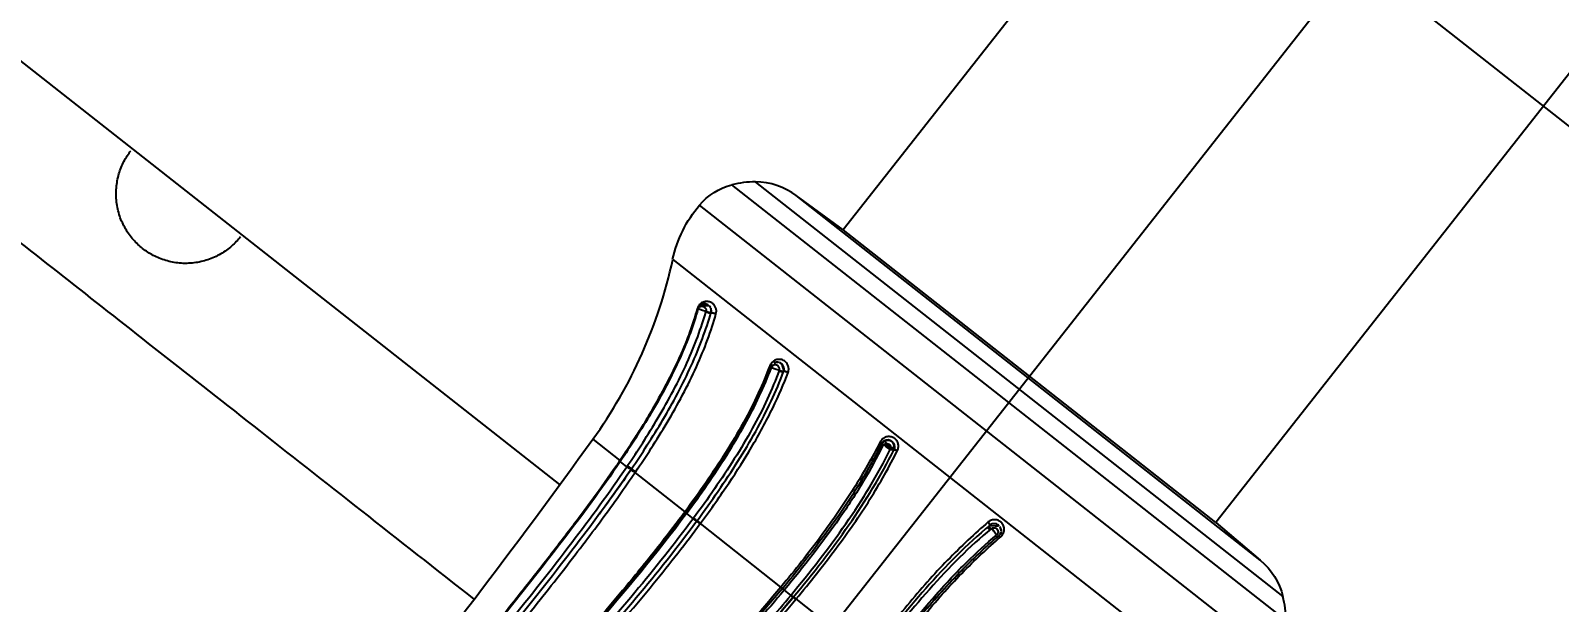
# Model space of a CAD drawing. Header units: millimetres. Extents: x 1145859089 to 1147511753, y -1047484727 to -1047247487.
# Drawn here: x 1147324793.9 to 1147324903.6, y -1047433569.9 to -1047433528.8 of the extents above; entities that cross this region are included whole.
import ezdxf
from ezdxf.xclip import XClip

# ---------------------------------------------------------------- set-up
doc = ezdxf.new("R2010")
doc.units = ezdxf.units.MM
doc.header["$LTSCALE"] = 100
doc.header["$MEASUREMENT"] = 0
doc.header["$XCLIPFRAME"] = 2
doc.linetypes.add('단지배치도$0$CENTER', pattern=[31, 30, -0.5, 0, -0.5])
doc.layers.get('0').update_dxf_attribs({"linetype": 'CONTINUOUS'})
for name, color, linetype in [('XREF', 135, 'CONTINUOUS'), ('단지배치도$0$S240910', 33, 'CONTINUOUS'), ('단지배치도$0$W240910', 135, 'CONTINUOUS')]:
    doc.layers.add(name, color=color, linetype=linetype)
doc.styles.add('단지배치도$0$WS1', font='romans.shx', dxfattribs={"width": 0.8, "bigfont": 'whgtxt.shx'})

# ---------------------------------------------------------------- blocks, each defined once
blk = doc.blocks.new('단지배치도$0$zw$9902')
at = {"layer": '단지배치도$0$W240910', "linetype": '단지배치도$0$CENTER', "ltscale": 50}
blk.add_line((64681.94, -62205.46), (64200.6, -61826.94), dxfattribs=at)
at = {"layer": '단지배치도$0$W240910', "linetype": 'ByBlock', "ltscale": 20}
for p, q in [((64222.73, -61927.04), (64559.84, -62192.14)), ((64627.15, -62114.11), (64580.18, -62173.83)), ((64653.87, -62135.12), (64606.91, -62194.84)), ((64611.93, -62201.85), (64572.19, -62170.6)), ((64573.89, -62170.4), (64611.73, -62200.15)), ((64580.18, -62173.83), (64576.81, -62171.36)), ((64610.1, -62197.54), (64576.81, -62171.36)), ((64611.06, -62204.45), (64569.87, -62172.06)), ((64606.91, -62194.84), (64580.18, -62173.83)), ((64567.95, -62175.97), (64607.71, -62207.24)), ((64562.22, -62188.85), (64564.16, -62190.38)), ((64564.16, -62190.38), (64564.14, -62190.42)), ((64564.18, -62190.39), (64564.16, -62190.43)), ((64564.16, -62190.43), (64564.16, -62190.43)), ((64564.66, -62190.83), (64564.18, -62190.45)), ((64564.66, -62190.83), (64564.69, -62190.78)), ((64564.96, -62191.03), (64564.99, -62190.99)), ((64565.26, -62191.24), (64565.29, -62191.19)), ((64568.83, -62194.06), (64565.26, -62191.24)), ((64568.87, -62194.14), (64568.9, -62194.13)), ((64568.87, -62194.14), (64568.87, -62194.14)), ((64568.94, -62194.19), (64568.95, -62194.17)), ((64568.94, -62194.19), (64569.41, -62194.57)), ((64568.95, -62194.17), (64568.95, -62194.17)), ((64569.41, -62194.57), (64569.44, -62194.53)), ((64569.66, -62194.75), (64569.69, -62194.71)), ((64569.92, -62194.91), (64569.94, -62194.89)), ((64575.71, -62199.47), (64569.93, -62194.91)), ((64606.91, -62194.84), (64610.1, -62197.54)), ((64575.94, -62199.7), (64575.95, -62199.68)), ((64575.94, -62199.7), (64576.41, -62200.07)), ((64576.79, -62200.34), (64576.8, -62200.32)), ((64581.96, -62204.38), (64576.8, -62200.32))]:
    blk.add_line(p, q, dxfattribs=at)
at = {"layer": '단지배치도$0$W240910', "linetype": '단지배치도$0$CENTER', "ltscale": 20}
blk.add_line((64471.17, -62339.95), (64762.94, -61968.93), dxfattribs=at)
at = {"layer": '단지배치도$0$W240910', "linetype": 'ByBlock', "ltscale": 20}
for centre, radius, start, end in [((64573.84, -62177.06), 6.67, 89.5756, 104.3256), ((64534.26, -62168.72), 34.46, 324.2408, 347.8497), ((64148.1, -61890.92), 510.15, 317.8894, 324.2669), ((64583.37, -62189.42), 0.5, 333.5555, 153.5583), ((64564.32, -62190.08), 0.38, 242.2556, 242.4782), ((64564.34, -62190.05), 0.419, 241.6617, 241.9919), ((64564.75, -62189.28), 1.29, 241.9089, 242.0529), ((64564.22, -62190.29), 0.149, 243.6951, 244.0441), ((64564.23, -62190.27), 0.175, 243.5485, 243.8664), ((64564.24, -62190.24), 0.21, 243.6566, 243.9333), ((64564.27, -62190.2), 0.256, 242.6899, 242.925), ((64564.27, -62190.18), 0.273, 243.0109, 243.2467), ((64564.27, -62190.18), 0.274, 242.6312, 242.8846), ((64564.32, -62190.08), 0.381, 242.6542, 242.829), ((64564.63, -62189.49), 1.05, 242.4744, 242.5331), ((64564.2, -62190.33), 0.104, 244.4312, 244.8777), ((64564.21, -62190.31), 0.128, 244.2234, 244.6146), ((64564.16, -62190.43), 0.000218, 268.801, 299.0866), ((64564.16, -62190.43), 0.000524, 260.388, 278.3868), ((64564.16, -62190.43), 0.00117, 259.7493, 269.6988), ((64564.16, -62190.43), 0.00239, 254.3246, 260.433), ((64564.16, -62190.42), 0.00431, 255.538, 259.5196), ((64564.16, -62190.42), 0.00716, 250.3962, 253.2076), ((64564.16, -62190.42), 0.0113, 251.0147, 253.0727), ((64564.17, -62190.41), 0.0166, 247.4861, 249.0716), ((64564.17, -62190.41), 0.0231, 248.55, 249.7957), ((64564.17, -62190.4), 0.0317, 246.8367, 247.8492), ((64564.17, -62190.39), 0.0421, 246.5756, 247.4079), ((64564.18, -62190.38), 0.0539, 245.5046, 246.2055), ((64564.18, -62190.36), 0.0684, 245.3619, 245.9571), ((64564.19, -62190.35), 0.0857, 245.0569, 245.5723), ((64568.87, -62194.14), 0.000398, 178.4466, 229.0461), ((64568.87, -62194.14), 0.00177, 206.4735, 223.1232), ((64568.88, -62194.13), 0.00584, 216.0893, 223.0188), ((64568.88, -62194.13), 0.0137, 220.4459, 224.2671), ((64568.89, -62194.12), 0.0269, 223.3273, 225.6723), ((64568.91, -62194.11), 0.0471, 224.9178, 226.5197), ((64568.93, -62194.09), 0.0756, 226.3242, 227.4722), ((64568.95, -62194.06), 0.113, 227.3902, 228.2656), ((64568.98, -62194.02), 0.162, 227.9013, 228.5836), ((64569.02, -62193.98), 0.221, 228.318, 228.8706), ((64569.07, -62193.92), 0.294, 228.8777, 229.3308), ((64569.13, -62193.86), 0.382, 229.3734, 229.7551), ((64569.19, -62193.78), 0.481, 229.7615, 230.0859), ((64569.06, -62193.94), 0.245, 227.7925, 228.2888), ((64569.03, -62193.97), 0.201, 227.3738, 227.923), ((64568.98, -62194.02), 0.136, 226.1104, 226.8363), ((64568.95, -62194.06), 0.0808, 224.8947, 225.9798), ((64568.94, -62194.07), 0.0669, 223.7542, 224.8688), ((64568.98, -62194.03), 0.123, 223.5866, 224.0908), ((64568.91, -62194.1), 0.0248, 217.8706, 220.0509), ((64568.89, -62194.11), 0.00666, 205.0783, 212.8303), ((64568.89, -62194.12), 0.00501, 194.6615, 204.543), ((64569.1, -62193.89), 0.31, 228.4096, 228.8412), ((64569.27, -62193.69), 0.597, 229.9187, 230.2002), ((64569.35, -62193.59), 0.726, 230.2182, 230.4629), ((64569.45, -62193.48), 0.878, 230.3224, 230.5378), ((64569.55, -62193.36), 1.03, 230.5667, 230.7596), ((64569.44, -62193.49), 0.839, 230.1439, 230.3693), ((64569.36, -62193.59), 0.708, 230.0303, 230.2814), ((64569.28, -62193.68), 0.593, 229.7163, 229.9985), ((64569.22, -62193.76), 0.492, 229.3445, 229.6615), ((64569.16, -62193.83), 0.396, 228.92, 229.2866), ((64569.64, -62193.24), 1.19, 230.7889, 230.9652), ((64569.78, -62193.07), 1.41, 230.9876, 231.1424), ((64569.97, -62192.84), 1.7, 231.0235, 231.1563), ((64570.02, -62192.77), 1.79, 231.2013, 231.3346), ((64569.72, -62193.14), 1.29, 230.9805, 231.1495), ((64569.62, -62193.26), 1.13, 230.7845, 230.9696), ((64569.53, -62193.38), 0.976, 230.5583, 230.7614), ((64570.01, -62192.79), 1.77, 231.3582, 231.5017), ((64570.41, -62192.3), 2.4, 231.3628, 231.4641), ((64572.68, -62189.41), 6.07, 231.6535, 231.6903), ((64569.83, -62193), 1.46, 231.1638, 231.3193), ((64570.06, -62192.71), 1.83, 231.4832, 231.6165), ((64569.94, -62192.87), 1.64, 231.3288, 231.4724), ((64570.38, -62192.33), 2.36, 231.646, 231.7738), ((64570.46, -62192.23), 2.49, 231.7221, 231.9155), ((64570.31, -62192.41), 2.22, 231.6338, 231.7503), ((64570.19, -62192.56), 2.03, 231.6265, 231.7507), ((64570.44, -62192.24), 2.44, 231.8878, 231.9968), ((64573.44, -62188.43), 7.31, 231.8776, 231.9652), ((64570.69, -62191.91), 2.85, 232.1245, 232.2219), ((64570.58, -62192.05), 2.67, 232.0091, 232.111), ((64570.77, -62191.81), 2.98, 232.2363, 232.331), ((64605.26, -62201.77), 6.67, 359.3121, 14.0621)]:
    blk.add_arc(centre, radius, start, end, dxfattribs=at)
for points, degree in [([(64553.7, -62200.34), (64486.31, -62147.35), (64486.31, -62147.35)], 2), ([(64569.87, -62172.06), (64570.46, -62171.35), (64571.29, -62170.83), (64572.19, -62170.6)], 3), ([(64576.81, -62171.36), (64575.97, -62170.74), (64574.93, -62170.4), (64573.89, -62170.39)], 3), ([(64567.94, -62175.97), (64568.25, -62174.53), (64568.92, -62173.17), (64569.87, -62172.06)], 3), ([(64569.73, -62179.5), (64568.6, -62183.42), (64566.48, -62187.01), (64564.16, -62190.43)], 3), ([(64569.71, -62179.57), (64569.53, -62180.2), (64569.32, -62180.82), (64569.09, -62181.43)], 3), ([(64569.71, -62179.49), (64569.72, -62179.49), (64569.73, -62179.5), (64569.73, -62179.5)], 3), ([(64569.73, -62179.5), (64569.73, -62179.49), (64569.74, -62179.48), (64569.74, -62179.46)], 3), ([(64569.75, -62179.53), (64569.74, -62179.52), (64569.73, -62179.51), (64569.73, -62179.5)], 3), ([(64569.74, -62179.46), (64569.76, -62179.41), (64569.79, -62179.37), (64569.79, -62179.37)], 3), ([(64570.33, -62179.7), (64570.34, -62179.68), (64570.34, -62179.66), (64570.34, -62179.61), (64570.34, -62179.56), (64570.33, -62179.53), (64570.32, -62179.5), (64570.31, -62179.48), (64570.3, -62179.46), (64570.29, -62179.44), (64570.28, -62179.44), (64570.27, -62179.44), (64570.26, -62179.44), (64570.25, -62179.43), (64570.24, -62179.42), (64570.23, -62179.4), (64570.23, -62179.38), (64570.22, -62179.36), (64570.21, -62179.35), (64570.19, -62179.34), (64570.17, -62179.34), (64570.14, -62179.33), (64570.12, -62179.32), (64570.09, -62179.32), (64570.06, -62179.31), (64570.03, -62179.31), (64569.99, -62179.31), (64569.95, -62179.33), (64569.9, -62179.34), (64569.86, -62179.37), (64569.82, -62179.4), (64569.79, -62179.44), (64569.77, -62179.48), (64569.76, -62179.51), (64569.75, -62179.53)], 3), ([(64569.79, -62179.37), (64569.82, -62179.32), (64569.82, -62179.32), (64569.83, -62179.32)], 3), ([(64569.93, -62179.23), (64570.01, -62179.19), (64570.07, -62179.15), (64570.17, -62179.14)], 3), ([(64570.02, -62179.18), (64570.02, -62179.18), (64570.01, -62179.19), (64570.01, -62179.19)], 3), ([(64570.29, -62179.15), (64570.27, -62179.15), (64570.25, -62179.14), (64570.23, -62179.14)], 3), ([(64570.65, -62179.41), (64570.64, -62179.38), (64570.62, -62179.35), (64570.56, -62179.29)], 3), ([(64570.66, -62179.43), (64570.64, -62179.39), (64570.63, -62179.39), (64570.63, -62179.38)], 3), ([(64570.66, -62179.43), (64570.66, -62179.43), (64570.66, -62179.43), (64570.66, -62179.43)], 3), ([(64570.67, -62179.45), (64570.68, -62179.47), (64570.68, -62179.49), (64570.69, -62179.51)], 3), ([(64570.69, -62179.78), (64570.69, -62179.79), (64570.67, -62179.79), (64570.59, -62179.79), (64570.49, -62179.76), (64570.39, -62179.73), (64570.35, -62179.71), (64570.33, -62179.7)], 3), ([(64571.05, -62179.87), (64571.03, -62179.86), (64570.99, -62179.83), (64570.89, -62179.8), (64570.79, -62179.78), (64570.71, -62179.77), (64570.69, -62179.78), (64570.69, -62179.78)], 3), ([(64569.15, -62181.26), (64569.19, -62181.17), (64569.22, -62181.08), (64569.25, -62180.99)], 3), ([(64574.92, -62183.58), (64574.68, -62184.21), (64574.13, -62185.52), (64573.05, -62187.66), (64571.76, -62189.84), (64570.32, -62192), (64569.34, -62193.38), (64568.83, -62194.06)], 3), ([(64574.97, -62183.64), (64574.71, -62184.34), (64574.12, -62185.73), (64573.03, -62187.85), (64571.77, -62189.97), (64570.36, -62192.1), (64569.38, -62193.45), (64568.89, -62194.12)], 3), ([(64568.95, -62194.17), (64569.45, -62193.5), (64570.44, -62192.12), (64571.84, -62190), (64573.13, -62187.83), (64574.19, -62185.78), (64574.77, -62184.4), (64575.03, -62183.71)], 3), ([(64575.59, -62183.93), (64575.34, -62184.59), (64574.77, -62185.96), (64573.69, -62188.09), (64572.39, -62190.28), (64570.95, -62192.44), (64569.95, -62193.84), (64569.44, -62194.53)], 3), ([(64576.22, -62184.07), (64576.24, -62184.03), (64576.26, -62183.96), (64576.27, -62183.85), (64576.27, -62183.73), (64576.24, -62183.61), (64576.19, -62183.49), (64576.12, -62183.38), (64576.03, -62183.28), (64575.9, -62183.2), (64575.75, -62183.14), (64575.58, -62183.12), (64575.42, -62183.14), (64575.27, -62183.19), (64575.14, -62183.27), (64575.04, -62183.37), (64574.97, -62183.47), (64574.94, -62183.55), (64574.92, -62183.58)], 3), ([(64574.92, -62183.58), (64574.96, -62183.61), (64574.98, -62183.63), (64574.97, -62183.64)], 3), ([(64574.97, -62183.64), (64574.96, -62183.66), (64574.99, -62183.69), (64575.03, -62183.71)], 3), ([(64574.97, -62183.64), (64574.98, -62183.63), (64574.98, -62183.62), (64574.99, -62183.61)], 3), ([(64574.99, -62183.61), (64575.03, -62183.51), (64575.11, -62183.43), (64575.2, -62183.38)], 3), ([(64575.03, -62183.71), (64574.99, -62183.68), (64575, -62183.68), (64575, -62183.68)], 3), ([(64575.31, -62183.34), (64575.46, -62183.3), (64575.62, -62183.32), (64575.76, -62183.43)], 3), ([(64575.9, -62184), (64575.9, -62184.01), (64575.87, -62184.02), (64575.78, -62184.01), (64575.68, -62183.98), (64575.61, -62183.94), (64575.59, -62183.93)], 3), ([(64576.22, -62184.07), (64576.2, -62184.05), (64576.13, -62184.02), (64576.03, -62183.98), (64575.94, -62183.97), (64575.91, -62183.99), (64575.91, -62184)], 3), ([(64569.69, -62194.71), (64570.21, -62194), (64571.23, -62192.58), (64572.65, -62190.44), (64573.93, -62188.3), (64575.04, -62186.13), (64575.64, -62184.71), (64575.9, -62184)], 3), ([(64569.94, -62194.89), (64570.71, -62193.87), (64572.09, -62191.87), (64573.58, -62189.54), (64575.22, -62186.54), (64575.92, -62184.88), (64576.22, -62184.07)], 3), ([(64565.52, -62188.33), (64565.1, -62189.02), (64564.65, -62189.71), (64564.19, -62190.39)], 3), ([(64584.07, -62189.68), (64584.11, -62189.59), (64584.16, -62189.42), (64584.13, -62189.15), (64584.01, -62188.92), (64583.82, -62188.75), (64583.56, -62188.66), (64583.27, -62188.67), (64582.98, -62188.83), (64582.87, -62188.98), (64582.82, -62189.07)], 3), ([(64582.92, -62189.19), (64583.02, -62188.99), (64583.26, -62188.86), (64583.35, -62188.9)], 3), ([(64564.16, -62190.38), (64564.18, -62190.39), (64564.18, -62190.39), (64564.18, -62190.39)], 3), ([(64576.6, -62200.2), (64579.42, -62196.82), (64582, -62193.27), (64583.81, -62189.64)], 3), ([(64564.96, -62191.04), (64564.23, -62192.12), (64563.47, -62193.18), (64562.7, -62194.23)], 3), ([(64564.66, -62190.83), (64564.67, -62190.84), (64564.71, -62190.86), (64564.8, -62190.92), (64564.89, -62190.98), (64564.95, -62191.02), (64564.96, -62191.03), (64564.96, -62191.03)], 3), ([(64564.89, -62191.13), (64564.91, -62191.1), (64564.93, -62191.07), (64564.96, -62191.03)], 3), ([(64565.25, -62191.24), (64565.24, -62191.23), (64565.2, -62191.21), (64565.11, -62191.15), (64565.03, -62191.09), (64564.97, -62191.05), (64564.96, -62191.04), (64564.96, -62191.04)], 3), ([(64531.48, -62236.87), (64532.8, -62235.4), (64535.68, -62232.27), (64540.65, -62227.1), (64546.41, -62221.21), (64552.63, -62214.79), (64557.97, -62209.1), (64562.65, -62203.89), (64566.66, -62199.17), (64568.91, -62196.29), (64569.92, -62194.91)], 3), ([(64568.83, -62194.06), (64568.55, -62194.45), (64568.25, -62194.84), (64567.94, -62195.24)], 3), ([(64569.41, -62194.57), (64569.43, -62194.58), (64569.49, -62194.63), (64569.58, -62194.69), (64569.64, -62194.74), (64569.66, -62194.75), (64569.66, -62194.75)], 3), ([(64569.92, -62194.91), (64569.9, -62194.9), (64569.85, -62194.86), (64569.76, -62194.79), (64569.69, -62194.74), (64569.67, -62194.73), (64569.67, -62194.74)], 3), ([(64591.48, -62195.87), (64591.51, -62195.84), (64591.58, -62195.77), (64591.66, -62195.65), (64591.71, -62195.5), (64591.74, -62195.35), (64591.73, -62195.21), (64591.69, -62195.07), (64591.62, -62194.95), (64591.54, -62194.84), (64591.44, -62194.76), (64591.33, -62194.7), (64591.21, -62194.65), (64591.09, -62194.63), (64590.95, -62194.64), (64590.82, -62194.67), (64590.69, -62194.72), (64590.62, -62194.77), (64590.59, -62194.8)], 3), ([(64591.42, -62195.14), (64591.59, -62195.35), (64591.54, -62195.69), (64591.3, -62195.83)], 3), ([(64591.42, -62195.72), (64591.53, -62195.58), (64591.56, -62195.39), (64591.47, -62195.22)], 3), ([(64589.67, -62197.29), (64587.96, -62198.92), (64586.33, -62200.76), (64584.78, -62202.71)], 3), ([(64610.1, -62197.54), (64610.9, -62198.21), (64611.48, -62199.14), (64611.73, -62200.15)], 3), ([(64575.94, -62199.7), (64574.72, -62201.16), (64572, -62204.23), (64567.11, -62209.21), (64561.32, -62214.68), (64554.43, -62220.74), (64548.21, -62226.02), (64542.77, -62230.69), (64538.02, -62234.97), (64535.32, -62237.59), (64534.09, -62238.84)], 3), ([(64535, -62239.64), (64536.24, -62238.38), (64538.97, -62235.73), (64543.75, -62231.39), (64549.22, -62226.68), (64555.48, -62221.33), (64562.31, -62215.27), (64568.02, -62209.84), (64572.87, -62204.86), (64575.57, -62201.8), (64576.79, -62200.34)], 3), ([(64576.6, -62200.2), (64570.97, -62206.93), (64564.55, -62212.95), (64557.99, -62218.74)], 3), ([(64575.84, -62199.56), (64575.83, -62199.57), (64575.82, -62199.58), (64575.82, -62199.58)], 3), ([(64576.8, -62200.32), (64576.72, -62200.25), (64576.63, -62200.18), (64576.62, -62200.18)], 3)]:
    blk.add_open_spline(points, degree=degree, dxfattribs=at)
for points, weights in [([(64529.91, -62175.17), (64526.01, -62172.08), (64529.07, -62168.15)], [1, 0.709684289469, 1]), ([(64536.93, -62174.33), (64533.84, -62178.25), (64529.91, -62175.17)], [1, 0.70815548966, 1]), ([(64655.89, -62184.98), (64640.49, -62202.67), (64625.04, -62220.31)], [1, 0.999998462546, 1])]:
    blk.add_rational_spline(points, weights, degree=2, dxfattribs=at)
for points, knots in [([(64569.75, -62179.53), (64569.6, -62180.05), (64569.25, -62181.17), (64568.51, -62182.99), (64567.53, -62185), (64566.41, -62186.99), (64565.29, -62188.79), (64564.55, -62189.92), (64564.18, -62190.45)], [0, 0, 0, 0, 0.166667, 0.333333, 0.5, 0.666667, 0.833333, 1, 1, 1, 1]), ([(64569.71, -62179.49), (64569.56, -62180.01), (64569.2, -62181.12), (64568.49, -62182.92), (64567.49, -62184.9), (64566.65, -62186.46), (64566.16, -62187.28), (64566.05, -62187.46)], [0, 0, 0, 0, 0.1666667, 0.3333333, 0.5, 0.6666667, 0.7152602, 0.7152602, 0.7152602, 0.7152602]), ([(64571.05, -62179.87), (64571.06, -62179.84), (64571.07, -62179.79), (64571.08, -62179.69), (64571.08, -62179.6), (64571.06, -62179.5), (64571.03, -62179.4), (64570.98, -62179.3), (64570.92, -62179.22), (64570.84, -62179.14), (64570.76, -62179.08), (64570.65, -62179.02), (64570.53, -62178.99), (64570.41, -62178.97), (64570.3, -62178.98), (64570.19, -62179), (64570.1, -62179.03), (64570.02, -62179.08), (64569.95, -62179.13), (64569.88, -62179.19), (64569.83, -62179.25), (64569.78, -62179.33), (64569.74, -62179.41), (64569.72, -62179.46), (64569.71, -62179.49)], [0, 0, 0, 0, 0.045455, 0.090909, 0.136364, 0.181818, 0.227273, 0.272727, 0.318182, 0.363636, 0.409091, 0.454545, 0.5, 0.545455, 0.590909, 0.636364, 0.681818, 0.727273, 0.772727, 0.818182, 0.863636, 0.909091, 0.954545, 1, 1, 1, 1]), ([(64569.74, -62179.46), (64569.75, -62179.45), (64569.77, -62179.41), (64569.79, -62179.36), (64569.82, -62179.33), (64569.82, -62179.33)], [0.0307517, 0.0307517, 0.0307517, 0.0307517, 0.0666667, 0.1333333, 0.1444732, 0.1444732, 0.1444732, 0.1444732]), ([(64569.83, -62179.32), (64569.84, -62179.3), (64569.87, -62179.27), (64569.91, -62179.24), (64569.93, -62179.23)], [0.14907119, 0.14907119, 0.14907119, 0.14907119, 0.2, 0.24608775, 0.24608775, 0.24608775, 0.24608775]), ([(64569.93, -62179.23), (64569.94, -62179.22), (64569.98, -62179.2), (64570.05, -62179.16), (64570.17, -62179.14), (64570.29, -62179.14), (64570.42, -62179.18), (64570.51, -62179.24), (64570.55, -62179.28), (64570.56, -62179.3)], [0.2460877, 0.2460877, 0.2460877, 0.2460877, 0.2666667, 0.3333333, 0.4, 0.4666667, 0.5333333, 0.6, 0.6378584, 0.6378584, 0.6378584, 0.6378584]), ([(64570.01, -62179.19), (64570, -62179.19), (64569.99, -62179.2), (64569.98, -62179.2), (64569.93, -62179.23)], [2.5986181, 2.5986181, 2.5986181, 2.5986181, 2.6333457, 2.7136184, 2.7136184, 2.7136184, 2.7136184]), ([(64570.04, -62179.17), (64570.03, -62179.18), (64570, -62179.19), (64569.97, -62179.2), (64569.96, -62179.21)], [1.3868743, 1.3868743, 1.3868743, 1.3868743, 1.5925598, 1.7821231, 1.7821231, 1.7821231, 1.7821231]), ([(64570.63, -62179.38), (64570.61, -62179.35), (64570.59, -62179.32), (64570.57, -62179.3), (64570.56, -62179.3)], [0.9734552, 0.9734552, 0.9734552, 0.9734552, 1.1595777, 1.2248043, 1.2248043, 1.2248043, 1.2248043]), ([(64570.69, -62179.51), (64570.7, -62179.54), (64570.71, -62179.6), (64570.71, -62179.69), (64570.7, -62179.75), (64570.69, -62179.78)], [0.8010672, 0.8010672, 0.8010672, 0.8010672, 0.8666667, 0.9333333, 1, 1, 1, 1]), ([(64564.69, -62190.78), (64565.06, -62190.25), (64565.8, -62189.13), (64566.91, -62187.32), (64568.02, -62185.36), (64569, -62183.37), (64569.77, -62181.49), (64570.16, -62180.28), (64570.33, -62179.7)], [0, 0, 0, 0, 0.166667, 0.333333, 0.5, 0.666667, 0.833333, 1, 1, 1, 1]), ([(64564.99, -62190.99), (64565.37, -62190.43), (64566.12, -62189.29), (64567.26, -62187.47), (64568.32, -62185.58), (64569.3, -62183.59), (64570.11, -62181.61), (64570.52, -62180.38), (64570.69, -62179.78)], [0, 0, 0, 0, 0.166667, 0.333333, 0.5, 0.666667, 0.833333, 1, 1, 1, 1]), ([(64565.29, -62191.19), (64565.66, -62190.65), (64566.41, -62189.52), (64567.55, -62187.68), (64568.68, -62185.69), (64569.68, -62183.65), (64570.48, -62181.7), (64570.88, -62180.46), (64571.05, -62179.87)], [0, 0, 0, 0, 0.166667, 0.333333, 0.5, 0.666667, 0.833333, 1, 1, 1, 1]), ([(64569.15, -62181.26), (64569.17, -62181.21), (64569.2, -62181.12), (64569.23, -62181.03), (64569.25, -62180.99)], [0.83304643, 0.83304643, 0.83304643, 0.83304643, 0.84411263, 0.85565068, 0.85565068, 0.85565068, 0.85565068]), ([(64575.03, -62183.71), (64575.02, -62183.7), (64575.01, -62183.69), (64575, -62183.68), (64575, -62183.68)], [0.13022706, 0.13022706, 0.13022706, 0.13022706, 0.17644401, 0.21354705, 0.21354705, 0.21354705, 0.21354705]), ([(64575.03, -62183.71), (64575.03, -62183.69), (64575.05, -62183.66), (64575.09, -62183.6), (64575.15, -62183.56), (64575.22, -62183.53), (64575.3, -62183.52), (64575.38, -62183.53), (64575.45, -62183.55), (64575.51, -62183.6), (64575.55, -62183.65), (64575.58, -62183.7), (64575.6, -62183.76), (64575.61, -62183.82), (64575.6, -62183.88), (64575.6, -62183.91), (64575.59, -62183.93)], [0, 0, 0, 0, 0.071429, 0.142857, 0.214286, 0.285714, 0.357143, 0.428571, 0.5, 0.571429, 0.642857, 0.714286, 0.785714, 0.857143, 0.928571, 1, 1, 1, 1]), ([(64575.2, -62183.38), (64575.23, -62183.37), (64575.26, -62183.35), (64575.3, -62183.34), (64575.31, -62183.34)], [0.2281398, 0.2281398, 0.2281398, 0.2281398, 0.28571429, 0.29730471, 0.29730471, 0.29730471, 0.29730471]), ([(64575.31, -62183.34), (64575.34, -62183.33), (64575.41, -62183.32), (64575.49, -62183.32), (64575.54, -62183.33), (64575.55, -62183.33)], [0.2973047, 0.2973047, 0.2973047, 0.2973047, 0.3571429, 0.4285714, 0.4432667, 0.4432667, 0.4432667, 0.4432667]), ([(64575.62, -62183.35), (64575.62, -62183.36), (64575.67, -62183.37), (64575.71, -62183.4), (64575.75, -62183.43), (64575.76, -62183.43)], [0.4858037, 0.4858037, 0.4858037, 0.4858037, 0.5, 0.5714286, 0.5881216, 0.5881216, 0.5881216, 0.5881216]), ([(64575.76, -62183.43), (64575.78, -62183.45), (64575.82, -62183.5), (64575.88, -62183.58), (64575.92, -62183.68), (64575.94, -62183.79), (64575.94, -62183.9), (64575.92, -62183.96), (64575.9, -62184)], [0.5881724, 0.5881724, 0.5881724, 0.5881724, 0.6428571, 0.7142857, 0.7857143, 0.8571429, 0.9285714, 1, 1, 1, 1]), ([(64565.25, -62188.77), (64565.44, -62188.48), (64566.03, -62187.54), (64566.6, -62186.59), (64566.96, -62185.94)], [2.309945, 2.309945, 2.309945, 2.309945, 2.640437, 3.349882, 3.349882, 3.349882, 3.349882]), ([(64565.25, -62188.77), (64565.31, -62188.68), (64565.66, -62188.13), (64566.1, -62187.44), (64566.61, -62186.57), (64566.82, -62186.19), (64566.96, -62185.94)], [0.1669364, 0.1669364, 0.1669364, 0.1669364, 0.1937352, 0.3254418, 0.3594494, 0.4247204, 0.4247204, 0.4247204, 0.4247204]), ([(64565.82, -62187.83), (64565.63, -62188.14), (64565.06, -62189.04), (64564.52, -62189.87), (64564.16, -62190.38)], [0.74894, 0.74894, 0.74894, 0.74894, 0.8333333, 1, 1, 1, 1]), ([(64565.9, -62187.75), (64565.88, -62187.78), (64565.85, -62187.83), (64565.82, -62187.87), (64565.81, -62187.88)], [1.4527791, 1.4527791, 1.4527791, 1.4527791, 2.2240759, 2.3878722, 2.3878722, 2.3878722, 2.3878722]), ([(64582.82, -62189.07), (64582.27, -62190.16), (64581, -62192.4), (64578.64, -62195.82), (64576.74, -62198.24), (64575.71, -62199.47)], [0, 0, 0, 0, 0.333333, 0.666667, 1, 1, 1, 1]), ([(64582.92, -62189.19), (64582.65, -62189.76), (64582.04, -62190.89), (64581.02, -62192.6), (64579.87, -62194.32), (64578.62, -62196.06), (64577.27, -62197.81), (64576.32, -62198.98), (64575.84, -62199.57)], [0, 0, 0, 0, 0.1666667, 0.3333333, 0.5, 0.6666667, 0.8333333, 1, 1, 1, 1]), ([(64583.02, -62189.32), (64582.6, -62190.17), (64581.64, -62191.93), (64579.37, -62195.42), (64577.35, -62198), (64575.96, -62199.68)], [0, 0, 0, 0, 0.237515, 0.495013, 1, 1, 1, 1]), ([(64582.82, -62189.07), (64582.85, -62189.08), (64582.89, -62189.11), (64582.92, -62189.16), (64582.92, -62189.18), (64582.92, -62189.19)], [0, 0, 0, 0, 0.333333, 0.666667, 1, 1, 1, 1]), ([(64582.92, -62189.19), (64583.01, -62189.03), (64583.2, -62188.87), (64583.67, -62188.95), (64583.84, -62189.16), (64583.86, -62189.47), (64583.85, -62189.57), (64583.81, -62189.64)], [0, 0, 0, 0, 0.436006, 0.436006, 0.865969, 0.865969, 1, 1, 1, 1]), ([(64583.02, -62189.32), (64583.02, -62189.32), (64583.01, -62189.32), (64582.96, -62189.28), (64582.94, -62189.25), (64582.92, -62189.21), (64582.92, -62189.2), (64582.92, -62189.19)], [0, 0, 0, 0, 0.084738, 0.084738, 0.675047, 0.675047, 1, 1, 1, 1]), ([(64583.56, -62189.59), (64583.58, -62189.56), (64583.6, -62189.49), (64583.59, -62189.37), (64583.52, -62189.26), (64583.41, -62189.18), (64583.27, -62189.15), (64583.12, -62189.2), (64583.05, -62189.27), (64583.02, -62189.32)], [0, 0, 0, 0, 0.142857, 0.285714, 0.428571, 0.571429, 0.714286, 0.857143, 1, 1, 1, 1]), ([(64564.16, -62190.43), (64563.63, -62191.21), (64563.09, -62191.98), (64560.16, -62196.04), (64556.7, -62200.45), (64549.56, -62209.04), (64547.1, -62211.92), (64540.66, -62219.42), (64536.14, -62224.55), (64531, -62230.47), (64529.48, -62232.25), (64527.97, -62234.04)], [0, 0, 0, 0, 0.079666, 0.079666, 0.421851, 0.421851, 0.597487, 0.597487, 0.879584, 0.879584, 1, 1, 1, 1]), ([(64564.18, -62190.45), (64562.85, -62192.41), (64560.04, -62196.21), (64555.64, -62201.77), (64551.13, -62207.22), (64547.31, -62211.72), (64543.47, -62216.2), (64539.6, -62220.67), (64534.14, -62226.89), (64530.27, -62231.35), (64527.99, -62234.05)], [0, 0, 0, 0, 0.00709361, 0.01418546, 0.02127666, 0.02836776, 0.03191298, 0.03900348, 0.04609359, 0.0567277, 0.0567277, 0.0567277, 0.0567277]), ([(64564.14, -62190.42), (64563.57, -62191.26), (64562.29, -62193.08), (64560.23, -62195.82), (64558.1, -62198.57), (64556.68, -62200.35), (64556.01, -62201.19)], [0, 0, 0, 0, 0.053743, 0.1174933, 0.1812436, 0.2378178, 0.2378178, 0.2378178, 0.2378178]), ([(64564.18, -62190.45), (64564.18, -62190.45), (64564.17, -62190.44), (64564.16, -62190.43), (64564.16, -62190.43), (64564.16, -62190.43)], [0, 0, 0, 0, 0.333333, 0.666667, 1, 1, 1, 1]), ([(64576.41, -62200.07), (64577.81, -62198.39), (64580.49, -62194.96), (64582.67, -62191.4), (64583.56, -62189.59)], [0, 0, 0, 0, 0.500014, 1, 1, 1, 1]), ([(64576.8, -62200.32), (64577.3, -62199.73), (64578.27, -62198.53), (64579.65, -62196.74), (64580.94, -62194.95), (64582.12, -62193.17), (64583.17, -62191.4), (64583.79, -62190.25), (64584.07, -62189.68)], [0, 0, 0, 0, 0.166667, 0.333333, 0.5, 0.666667, 0.833333, 1, 1, 1, 1]), ([(64583.56, -62189.59), (64583.61, -62189.56), (64583.8, -62189.52), (64583.84, -62189.6), (64583.81, -62189.64)], [0, 0, 0, 0, 0.0002153058, 0.0004289318, 0.0004289318, 0.0004289318, 0.0004289318]), ([(64584.07, -62189.68), (64584.05, -62189.67), (64584, -62189.64), (64583.91, -62189.61), (64583.84, -62189.61), (64583.82, -62189.63), (64583.82, -62189.64)], [0, 0, 0, 0, 0.202316, 0.499974, 0.797632, 1, 1, 1, 1]), ([(64528.47, -62234.42), (64529.79, -62232.85), (64532.72, -62229.45), (64537.27, -62224.23), (64542.08, -62218.74), (64546.84, -62213.21), (64551.57, -62207.65), (64556.21, -62202.03), (64560.62, -62196.45), (64563.4, -62192.68), (64564.66, -62190.83)], [0, 0, 0, 0, 0.108757, 0.237507, 0.366257, 0.495006, 0.623756, 0.752506, 0.881256, 1, 1, 1, 1]), ([(64529.01, -62234.93), (64530.43, -62233.24), (64533.49, -62229.68), (64538.89, -62223.52), (64544.25, -62217.35), (64548.97, -62211.85), (64553.13, -62206.9), (64556.83, -62202.4), (64560.08, -62198.31), (64562.92, -62194.58), (64564.52, -62192.32), (64565.25, -62191.24)], [0, 0, 0, 0, 0.111111, 0.222222, 0.333333, 0.444444, 0.555556, 0.666667, 0.777778, 0.888889, 1, 1, 1, 1]), ([(64564.89, -62191.13), (64563.64, -62192.96), (64560.88, -62196.69), (64556.77, -62201.9), (64553.95, -62205.32), (64552.67, -62206.86)], [44.782003, 44.782003, 44.782003, 44.782003, 52.61527, 61.261827, 68.359658, 68.359658, 68.359658, 68.359658]), ([(64564.69, -62190.78), (64564.73, -62190.81), (64564.89, -62190.91), (64564.99, -62190.99), (64564.99, -62190.99)], [2.232891, 2.232891, 2.232891, 2.232891, 7.283615, 12.333504, 12.333504, 12.333504, 12.333504]), ([(64565.29, -62191.19), (64565.25, -62191.17), (64565.09, -62191.06), (64564.99, -62190.99), (64564.99, -62190.99)], [2.12087, 2.12087, 2.12087, 2.12087, 6.933731, 11.74653, 11.74653, 11.74653, 11.74653]), ([(64568.87, -62194.14), (64566.13, -62197.85), (64559.97, -62205.05), (64550.18, -62215.47), (64540.14, -62225.67), (64533.57, -62232.53), (64530.46, -62235.99)], [0.123852, 0.123852, 0.123852, 0.123852, 3.009708, 6.019416, 9.029124, 11.91377, 11.91377, 11.91377, 11.91377]), ([(64568.94, -62194.19), (64566.81, -62197.05), (64562.65, -62202.06), (64554.71, -62210.84), (64544.02, -62221.89), (64535.27, -62230.73), (64530.5, -62236.02)], [0, 0, 0, 0, 0.01068308, 0.01958029, 0.0355817, 0.05692962, 0.05692962, 0.05692962, 0.05692962]), ([(64569.41, -62194.57), (64568.07, -62196.37), (64565.15, -62200.04), (64558.87, -62207.25), (64552.17, -62214.34), (64545.36, -62221.32), (64538.8, -62228.02), (64533.99, -62233.04), (64530.98, -62236.4)], [0, 0, 0, 0, 0.118742, 0.247492, 0.504992, 0.633742, 0.762492, 1, 1, 1, 1]), ([(64531.23, -62236.63), (64534.31, -62233.19), (64540.86, -62226.37), (64550.9, -62216.17), (64560.7, -62205.73), (64566.89, -62198.49), (64569.66, -62194.75)], [0.177706, 0.177706, 0.177706, 0.177706, 3.997519, 7.995035, 11.992552, 15.822247, 15.822247, 15.822247, 15.822247]), ([(64568.83, -62194.06), (64568.85, -62194.07), (64568.87, -62194.09), (64568.88, -62194.11), (64568.89, -62194.12), (64568.89, -62194.12)], [0, 0, 0, 0, 0.333333, 0.666667, 1, 1, 1, 1]), ([(64569.44, -62194.53), (64569.48, -62194.57), (64569.62, -62194.66), (64569.69, -62194.71), (64569.69, -62194.71)], [2.801602, 2.801602, 2.801602, 2.801602, 8.174713, 13.548956, 13.548956, 13.548956, 13.548956]), ([(64569.94, -62194.89), (64569.9, -62194.85), (64569.76, -62194.76), (64569.69, -62194.71), (64569.69, -62194.71)], [4.10048, 4.10048, 4.10048, 4.10048, 11.954671, 19.809399, 19.809399, 19.809399, 19.809399]), ([(64590.59, -62194.8), (64590.1, -62195.21), (64589.13, -62196.08), (64587.66, -62197.53), (64586.2, -62199.09), (64584.77, -62200.77), (64583.35, -62202.53), (64582.42, -62203.75), (64581.96, -62204.38)], [0, 0, 0, 0, 0.166667, 0.333333, 0.5, 0.666667, 0.833333, 1, 1, 1, 1]), ([(64590.59, -62194.8), (64590.6, -62194.82), (64590.64, -62194.87), (64590.69, -62194.95), (64590.7, -62195.01), (64590.69, -62195.03), (64590.69, -62195.04)], [0, 0, 0, 0, 0.202316, 0.499974, 0.797632, 1, 1, 1, 1]), ([(64590.69, -62195.04), (64590.79, -62194.95), (64591.03, -62194.88), (64591.3, -62195), (64591.39, -62195.1), (64591.42, -62195.14)], [0, 0, 0, 0, 0.0004225914, 0.0006964654, 0.0008375649, 0.0008375649, 0.0008375649, 0.0008375649]), ([(64567.94, -62195.24), (64567.16, -62196.27), (64566.27, -62197.39), (64565.32, -62198.55), (64565.26, -62198.62)], [0.03516144, 0.03516144, 0.03516144, 0.03516144, 0.125, 0.13041294, 0.13041294, 0.13041294, 0.13041294]), ([(64590.69, -62195.04), (64589.03, -62196.43), (64586.02, -62199.5), (64583.38, -62202.84), (64582.12, -62204.54)], [0.032516, 0.032516, 0.032516, 0.032516, 1.644045, 3.254881, 3.254881, 3.254881, 3.254881]), ([(64590.79, -62195.28), (64589.25, -62196.57), (64586.3, -62199.52), (64583.59, -62202.94), (64582.29, -62204.7)], [0, 0, 0, 0, 0.499985, 1, 1, 1, 1]), ([(64582.79, -62205.05), (64584.08, -62203.3), (64586.12, -62200.73), (64588.97, -62197.7), (64590.45, -62196.35), (64591.18, -62195.74)], [0, 0, 0, 0, 0.504987, 0.762485, 1, 1, 1, 1]), ([(64582.92, -62205.13), (64583.38, -62204.52), (64584.29, -62203.33), (64585.67, -62201.6), (64587.07, -62199.97), (64588.48, -62198.46), (64589.9, -62197.06), (64590.85, -62196.21), (64591.33, -62195.8)], [0, 0, 0, 0, 0.166667, 0.333333, 0.5, 0.666667, 0.833333, 1, 1, 1, 1]), ([(64583.05, -62205.24), (64584, -62203.94), (64585.9, -62201.52), (64588.68, -62198.41), (64590.55, -62196.66), (64591.48, -62195.87)], [0, 0, 0, 0, 0.333333, 0.666667, 1, 1, 1, 1]), ([(64590.79, -62195.28), (64590.73, -62195.33), (64590.5, -62195.28), (64590.63, -62195.09), (64590.69, -62195.04)], [0, 0, 0, 0, 0.0002526869, 0.000499433, 0.000499433, 0.000499433, 0.000499433]), ([(64591.18, -62195.74), (64591.23, -62195.69), (64591.29, -62195.6), (64591.29, -62195.42), (64591.2, -62195.29), (64591.08, -62195.21), (64590.92, -62195.2), (64590.83, -62195.24), (64590.79, -62195.28)], [0, 0, 0, 0, 0.166667, 0.333333, 0.5, 0.666667, 0.833333, 1, 1, 1, 1]), ([(64591.18, -62195.74), (64591.13, -62195.78), (64591.13, -62195.94), (64591.29, -62195.84), (64591.33, -62195.8)], [0, 0, 0, 0, 0.0001965946, 0.0003867879, 0.0003867879, 0.0003867879, 0.0003867879]), ([(64591.33, -62195.81), (64591.34, -62195.8), (64591.37, -62195.8), (64591.42, -62195.82), (64591.46, -62195.85), (64591.48, -62195.87)], [0, 0, 0, 0, 0.333333, 0.666667, 1, 1, 1, 1]), ([(64565.26, -62198.62), (64564.06, -62200.08), (64561.41, -62203.19), (64556.77, -62208.34), (64551.26, -62214.21), (64545, -62220.66), (64539.44, -62226.34), (64534.54, -62231.46), (64531.71, -62234.54), (64530.4, -62235.99)], [0.1304129, 0.1304129, 0.1304129, 0.1304129, 0.25, 0.375, 0.5, 0.625, 0.75, 0.875, 1, 1, 1, 1]), ([(64575.71, -62199.47), (64572.65, -62203.15), (64566.01, -62210.06), (64555.34, -62219.68), (64544.38, -62228.94), (64537.26, -62235.35), (64533.9, -62238.78)], [0, 0, 0, 0, 0.01437799, 0.02875912, 0.04314194, 0.05753139, 0.05753139, 0.05753139, 0.05753139]), ([(64575.82, -62199.58), (64572.82, -62203.18), (64566.19, -62210.1), (64555.43, -62219.76), (64544.39, -62229.05), (64537.29, -62235.45), (64534.02, -62238.78)], [0.142649, 0.142649, 0.142649, 0.142649, 3.467314, 6.934627, 10.401939, 13.714952, 13.714952, 13.714952, 13.714952]), ([(64534.57, -62239.21), (64535.69, -62238.08), (64537.97, -62235.85), (64541.51, -62232.62), (64545.1, -62229.47), (64548.73, -62226.36), (64552.35, -62223.24), (64555.96, -62220.11), (64559.55, -62216.96), (64563.09, -62213.76), (64566, -62211.04), (64568.28, -62208.81), (64569.99, -62207.15), (64571.65, -62205.43), (64573.28, -62203.68), (64574.87, -62201.9), (64575.91, -62200.68), (64576.41, -62200.07)], [0, 0, 0, 0, 0.00478807, 0.00957675, 0.01436495, 0.01915126, 0.02393531, 0.02871768, 0.0334999, 0.03828199, 0.04306461, 0.04545663, 0.04784897, 0.05024146, 0.05263373, 0.0550255, 0.05741658, 0.05741658, 0.05741658, 0.05741658]), ([(64536.26, -62237.95), (64536.85, -62237.38), (64538.64, -62235.65), (64541.99, -62232.57), (64547.39, -62227.87), (64551.22, -62224.61), (64555.65, -62220.81), (64559.92, -62217.06), (64563.62, -62213.68), (64566.67, -62210.81), (64570.87, -62206.62), (64573.91, -62203.35), (64575.76, -62201.21), (64576.6, -62200.2)], [0.0428845, 0.0428845, 0.0428845, 0.0428845, 0.0909091, 0.1818182, 0.2727273, 0.3636364, 0.4545455, 0.5454545, 0.6363636, 0.7272727, 0.8181818, 0.9090909, 0.9999997, 0.9999997, 0.9999997, 0.9999997]), ([(64575.71, -62199.47), (64575.73, -62199.48), (64575.77, -62199.51), (64575.82, -62199.55), (64575.83, -62199.56), (64575.83, -62199.56)], [0, 0, 0, 0, 0.333333, 0.666667, 1, 1, 1, 1]), ([(64575.82, -62199.59), (64575.82, -62199.59), (64575.84, -62199.61), (64575.9, -62199.67), (64575.94, -62199.7)], [0.2320253, 0.2320253, 0.2320253, 0.2320253, 0.4990534, 0.7661933, 0.7661933, 0.7661933, 0.7661933]), ([(64575.96, -62199.68), (64575.92, -62199.65), (64575.86, -62199.59), (64575.84, -62199.57), (64575.84, -62199.57)], [0.2331724, 0.2331724, 0.2331724, 0.2331724, 0.5007319, 0.7671462, 0.7671462, 0.7671462, 0.7671462]), ([(64576.6, -62200.2), (64576.6, -62200.2), (64576.58, -62200.19), (64576.57, -62200.19), (64576.55, -62200.17), (64576.52, -62200.15), (64576.49, -62200.13), (64576.45, -62200.1), (64576.43, -62200.08), (64576.41, -62200.07)], [0, 0, 0, 0, 0.142857, 0.285714, 0.428571, 0.571429, 0.714286, 0.857143, 1, 1, 1, 1]), ([(64576.41, -62200.07), (64576.42, -62200.08), (64576.43, -62200.08), (64576.51, -62200.14), (64576.56, -62200.18), (64576.6, -62200.21), (64576.6, -62200.2), (64576.6, -62200.2)], [0, 0, 0, 0, 0.196126, 0.196126, 0.6626496, 0.6626496, 0.9999999, 0.9999999, 0.9999999, 0.9999999]), ([(64576.79, -62200.34), (64576.75, -62200.32), (64576.66, -62200.24), (64576.61, -62200.2), (64576.6, -62200.21)], [0, 0, 0, 0, 0.382464, 1, 1, 1, 1])]:
    blk.add_open_spline(points, degree=3, knots=knots, dxfattribs=at)
at = {"layer": '단지배치도$0$S240910', "style": '단지배치도$0$WS1', "width": 0.8}
blk.add_text('FH:32.00', height=1200, dxfattribs=at).set_placement((60354.83, -63274.83))
blk = doc.blocks.new('단지배치도')
blk.add_blockref('단지배치도$0$zw$9902', (141034.19, 142437.16))

msp = doc.modelspace()

# ---------------------------------------------------------------- block references
at = {"layer": 'XREF'}
ref = msp.add_blockref('단지배치도', (1147119237.834579, -1047513806.462535), dxfattribs=at)
XClip(ref).set_block_clipping_path([(72982.4064819524, 34919.7593965302), (360382.4067475507, 255319.7593436702)])

doc.saveas('drawing.dxf')
